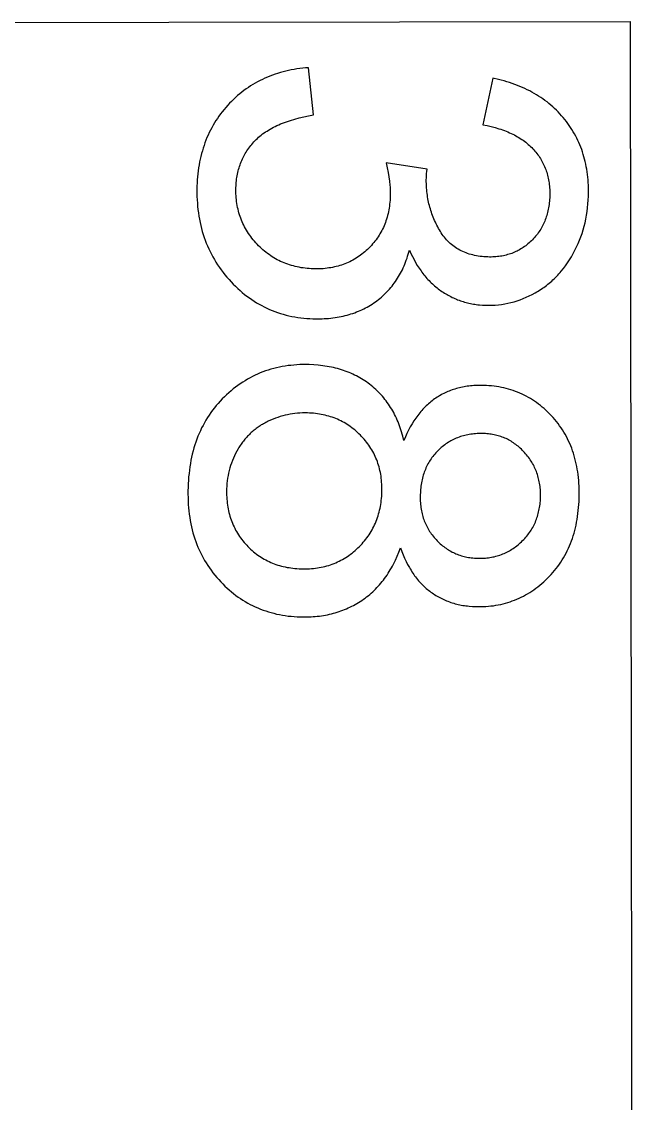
# Model space of a CAD drawing. Extents: x -16189 to 5251, y 3521 to 4024.
# Drawn here: x -6650.8 to -6571.2, y 3719.1 to 3860.2 of the extents above; entities that cross this region are included whole.
import ezdxf

# ---------------------------------------------------------------- set-up
doc = ezdxf.new("R2010")
doc.units = 0
doc.layers.add('LAYER_03', color=7, linetype='CONTINUOUS')

msp = doc.modelspace()

# ---------------------------------------------------------------- linework, layer by layer
at = {"layer": 'LAYER_03'}
for p, q in [((-6617.41, 3808.62), (-6617.72, 3808.5)), ((-6617.09, 3808.72), (-6617.41, 3808.62)), ((-6616.77, 3808.81), (-6617.09, 3808.72)), ((-6616.45, 3808.89), (-6616.77, 3808.81)), ((-6616.14, 3808.97), (-6616.45, 3808.89)), ((-6615.82, 3809.03), (-6616.14, 3808.97)), ((-6615.49, 3809.08), (-6615.82, 3809.03)), ((-6615.17, 3809.13), (-6615.49, 3809.08)), ((-6614.85, 3809.16), (-6615.17, 3809.13)), ((-6614.52, 3809.18), (-6614.85, 3809.16)), ((-6614.2, 3809.2), (-6614.52, 3809.18)), ((-6613.87, 3809.2), (-6614.2, 3809.2)), ((-6613.55, 3809.2), (-6613.87, 3809.2)), ((-6613.28, 3809.19), (-6613.55, 3809.2)), ((-6613.01, 3809.17), (-6613.28, 3809.19)), ((-6612.75, 3809.15), (-6613.01, 3809.17)), ((-6612.5, 3809.12), (-6612.75, 3809.15)), ((-6612.24, 3809.09), (-6612.5, 3809.12)), ((-6611.99, 3809.05), (-6612.24, 3809.09)), ((-6611.74, 3809.01), (-6611.99, 3809.05)), ((-6611.49, 3808.96), (-6611.74, 3809.01)), ((-6611.25, 3808.9), (-6611.49, 3808.96)), ((-6611.01, 3808.84), (-6611.25, 3808.9)), ((-6610.77, 3808.78), (-6611.01, 3808.84)), ((-6610.54, 3808.71), (-6610.77, 3808.78)), ((-6610.31, 3808.63), (-6610.54, 3808.71)), ((-6610.08, 3808.55), (-6610.31, 3808.63)), ((-6620.11, 3807.26), (-6620.25, 3807.16)), ((-6619.98, 3807.35), (-6620.11, 3807.26)), ((-6619.84, 3807.45), (-6619.98, 3807.35)), ((-6619.7, 3807.54), (-6619.84, 3807.45)), ((-6619.56, 3807.63), (-6619.7, 3807.54)), ((-6619.41, 3807.71), (-6619.56, 3807.63)), ((-6619.27, 3807.8), (-6619.41, 3807.71)), ((-6619.12, 3807.88), (-6619.27, 3807.8)), ((-6618.97, 3807.96), (-6619.12, 3807.88)), ((-6618.81, 3808.04), (-6618.97, 3807.96)), ((-6618.66, 3808.11), (-6618.81, 3808.04)), ((-6618.35, 3808.25), (-6618.66, 3808.11)), ((-6618.03, 3808.38), (-6618.35, 3808.25)), ((-6617.72, 3808.5), (-6618.03, 3808.38)), ((-6609.85, 3808.46), (-6610.08, 3808.55)), ((-6609.63, 3808.37), (-6609.85, 3808.46)), ((-6609.41, 3808.27), (-6609.63, 3808.37)), ((-6609.2, 3808.16), (-6609.41, 3808.27)), ((-6608.98, 3808.05), (-6609.2, 3808.16)), ((-6608.77, 3807.94), (-6608.98, 3808.05)), ((-6608.56, 3807.82), (-6608.77, 3807.94)), ((-6608.36, 3807.69), (-6608.56, 3807.82)), ((-6608.16, 3807.56), (-6608.36, 3807.69)), ((-6607.96, 3807.42), (-6608.16, 3807.56)), ((-6607.76, 3807.28), (-6607.96, 3807.42)), ((-6607.57, 3807.13), (-6607.76, 3807.28)), ((-6621.69, 3805.79), (-6621.79, 3805.66)), ((-6621.58, 3805.92), (-6621.69, 3805.79)), ((-6621.47, 3806.04), (-6621.58, 3805.92)), ((-6621.35, 3806.16), (-6621.47, 3806.04)), ((-6621.24, 3806.28), (-6621.35, 3806.16)), ((-6621.12, 3806.4), (-6621.24, 3806.28)), ((-6621, 3806.52), (-6621.12, 3806.4)), ((-6620.88, 3806.63), (-6621, 3806.52)), ((-6620.76, 3806.74), (-6620.88, 3806.63)), ((-6620.63, 3806.85), (-6620.76, 3806.74)), ((-6620.51, 3806.96), (-6620.63, 3806.85)), ((-6620.38, 3807.06), (-6620.51, 3806.96)), ((-6620.25, 3807.16), (-6620.38, 3807.06)), ((-6607.38, 3806.98), (-6607.57, 3807.13)), ((-6607.2, 3806.82), (-6607.38, 3806.98)), ((-6607.01, 3806.66), (-6607.2, 3806.82)), ((-6606.83, 3806.49), (-6607.01, 3806.66)), ((-6606.65, 3806.31), (-6606.83, 3806.49)), ((-6606.48, 3806.13), (-6606.65, 3806.31)), ((-6606.31, 3805.95), (-6606.48, 3806.13)), ((-6606.14, 3805.76), (-6606.31, 3805.95)), ((-6594.32, 3805.82), (-6594.49, 3805.74)), ((-6594.14, 3805.9), (-6594.32, 3805.82)), ((-6593.96, 3805.97), (-6594.14, 3805.9)), ((-6593.78, 3806.04), (-6593.96, 3805.97)), ((-6593.59, 3806.11), (-6593.78, 3806.04)), ((-6593.41, 3806.16), (-6593.59, 3806.11)), ((-6593.22, 3806.22), (-6593.41, 3806.16)), ((-6593.03, 3806.27), (-6593.22, 3806.22)), ((-6592.83, 3806.31), (-6593.03, 3806.27)), ((-6592.64, 3806.36), (-6592.83, 3806.31)), ((-6592.44, 3806.39), (-6592.64, 3806.36)), ((-6592.24, 3806.42), (-6592.44, 3806.39)), ((-6592.03, 3806.45), (-6592.24, 3806.42)), ((-6591.83, 3806.47), (-6592.03, 3806.45)), ((-6591.62, 3806.49), (-6591.83, 3806.47)), ((-6591.41, 3806.5), (-6591.62, 3806.49)), ((-6591.2, 3806.51), (-6591.41, 3806.5)), ((-6590.98, 3806.52), (-6591.2, 3806.51)), ((-6590.76, 3806.52), (-6590.98, 3806.52)), ((-6590.54, 3806.51), (-6590.76, 3806.52)), ((-6590.35, 3806.51), (-6590.54, 3806.51)), ((-6590.15, 3806.49), (-6590.35, 3806.51)), ((-6589.96, 3806.48), (-6590.15, 3806.49)), ((-6589.77, 3806.45), (-6589.96, 3806.48)), ((-6589.59, 3806.43), (-6589.77, 3806.45)), ((-6589.4, 3806.4), (-6589.59, 3806.43)), ((-6589.22, 3806.36), (-6589.4, 3806.4)), ((-6589.03, 3806.32), (-6589.22, 3806.36)), ((-6588.85, 3806.28), (-6589.03, 3806.32)), ((-6588.68, 3806.23), (-6588.85, 3806.28)), ((-6588.5, 3806.18), (-6588.68, 3806.23)), ((-6588.33, 3806.12), (-6588.5, 3806.18)), ((-6588.15, 3806.06), (-6588.33, 3806.12)), ((-6587.98, 3805.99), (-6588.15, 3806.06)), ((-6587.81, 3805.92), (-6587.98, 3805.99)), ((-6587.65, 3805.85), (-6587.81, 3805.92)), ((-6587.48, 3805.77), (-6587.65, 3805.85)), ((-6622.57, 3804.53), (-6622.74, 3804.23)), ((-6622.48, 3804.68), (-6622.57, 3804.53)), ((-6622.39, 3804.83), (-6622.48, 3804.68)), ((-6622.3, 3804.97), (-6622.39, 3804.83)), ((-6622.2, 3805.11), (-6622.3, 3804.97)), ((-6622.1, 3805.25), (-6622.2, 3805.11)), ((-6622, 3805.39), (-6622.1, 3805.25)), ((-6621.9, 3805.53), (-6622, 3805.39)), ((-6621.79, 3805.66), (-6621.9, 3805.53)), ((-6605.98, 3805.57), (-6606.14, 3805.76)), ((-6605.83, 3805.38), (-6605.98, 3805.57)), ((-6605.68, 3805.18), (-6605.83, 3805.38)), ((-6605.54, 3804.99), (-6605.68, 3805.18)), ((-6605.4, 3804.78), (-6605.54, 3804.99)), ((-6605.27, 3804.58), (-6605.4, 3804.78)), ((-6605.15, 3804.37), (-6605.27, 3804.58)), ((-6605.03, 3804.16), (-6605.15, 3804.37)), ((-6596.4, 3804.41), (-6596.55, 3804.27)), ((-6596.26, 3804.55), (-6596.4, 3804.41)), ((-6596.11, 3804.68), (-6596.26, 3804.55)), ((-6595.96, 3804.8), (-6596.11, 3804.68)), ((-6595.8, 3804.93), (-6595.96, 3804.8)), ((-6595.65, 3805.04), (-6595.8, 3804.93)), ((-6595.49, 3805.16), (-6595.65, 3805.04)), ((-6595.33, 3805.27), (-6595.49, 3805.16)), ((-6595.17, 3805.37), (-6595.33, 3805.27)), ((-6595, 3805.47), (-6595.17, 3805.37)), ((-6594.84, 3805.57), (-6595, 3805.47)), ((-6594.67, 3805.66), (-6594.84, 3805.57)), ((-6594.49, 3805.74), (-6594.67, 3805.66)), ((-6587.32, 3805.68), (-6587.48, 3805.77)), ((-6587.16, 3805.59), (-6587.32, 3805.68)), ((-6587, 3805.5), (-6587.16, 3805.59)), ((-6586.84, 3805.4), (-6587, 3805.5)), ((-6586.69, 3805.3), (-6586.84, 3805.4)), ((-6586.53, 3805.19), (-6586.69, 3805.3)), ((-6586.38, 3805.08), (-6586.53, 3805.19)), ((-6586.23, 3804.97), (-6586.38, 3805.08)), ((-6586.08, 3804.85), (-6586.23, 3804.97)), ((-6585.93, 3804.72), (-6586.08, 3804.85)), ((-6585.79, 3804.59), (-6585.93, 3804.72)), ((-6585.65, 3804.46), (-6585.79, 3804.59)), ((-6585.51, 3804.32), (-6585.65, 3804.46)), ((-6623.33, 3802.98), (-6623.45, 3802.66)), ((-6623.2, 3803.3), (-6623.33, 3802.98)), ((-6623.06, 3803.61), (-6623.2, 3803.3)), ((-6622.91, 3803.92), (-6623.06, 3803.61)), ((-6622.74, 3804.23), (-6622.91, 3803.92)), ((-6604.91, 3803.95), (-6605.03, 3804.16)), ((-6604.81, 3803.74), (-6604.91, 3803.95)), ((-6604.7, 3803.52), (-6604.81, 3803.74)), ((-6604.61, 3803.3), (-6604.7, 3803.52)), ((-6604.52, 3803.08), (-6604.61, 3803.3)), ((-6604.43, 3802.85), (-6604.52, 3803.08)), ((-6597.53, 3803.05), (-6597.64, 3802.89)), ((-6597.43, 3803.21), (-6597.53, 3803.05)), ((-6597.31, 3803.37), (-6597.43, 3803.21)), ((-6597.2, 3803.53), (-6597.31, 3803.37)), ((-6597.07, 3803.68), (-6597.2, 3803.53)), ((-6596.95, 3803.83), (-6597.07, 3803.68)), ((-6596.82, 3803.98), (-6596.95, 3803.83)), ((-6596.68, 3804.13), (-6596.82, 3803.98)), ((-6596.55, 3804.27), (-6596.68, 3804.13)), ((-6585.37, 3804.18), (-6585.51, 3804.32)), ((-6585.23, 3804.03), (-6585.37, 3804.18)), ((-6585.1, 3803.88), (-6585.23, 3804.03)), ((-6584.97, 3803.73), (-6585.1, 3803.88)), ((-6584.84, 3803.58), (-6584.97, 3803.73)), ((-6584.72, 3803.42), (-6584.84, 3803.58)), ((-6584.61, 3803.26), (-6584.72, 3803.42)), ((-6584.49, 3803.1), (-6584.61, 3803.26)), ((-6584.39, 3802.93), (-6584.49, 3803.1)), ((-6623.75, 3801.69), (-6623.83, 3801.35)), ((-6623.66, 3802.02), (-6623.75, 3801.69)), ((-6623.56, 3802.34), (-6623.66, 3802.02)), ((-6623.45, 3802.66), (-6623.56, 3802.34)), ((-6604.35, 3802.62), (-6604.43, 3802.85)), ((-6604.28, 3802.39), (-6604.35, 3802.62)), ((-6604.21, 3802.16), (-6604.28, 3802.39)), ((-6604.15, 3801.92), (-6604.21, 3802.16)), ((-6604.09, 3801.68), (-6604.15, 3801.92)), ((-6604.04, 3801.44), (-6604.09, 3801.68)), ((-6598.24, 3801.65), (-6598.31, 3801.47)), ((-6598.17, 3801.84), (-6598.24, 3801.65)), ((-6598.09, 3802.02), (-6598.17, 3801.84)), ((-6598.01, 3802.2), (-6598.09, 3802.02)), ((-6597.92, 3802.37), (-6598.01, 3802.2)), ((-6597.83, 3802.55), (-6597.92, 3802.37)), ((-6597.74, 3802.72), (-6597.83, 3802.55)), ((-6597.64, 3802.89), (-6597.74, 3802.72)), ((-6584.28, 3802.77), (-6584.39, 3802.93)), ((-6584.19, 3802.6), (-6584.28, 3802.77)), ((-6584.09, 3802.43), (-6584.19, 3802.6)), ((-6584, 3802.26), (-6584.09, 3802.43)), ((-6583.92, 3802.09), (-6584, 3802.26)), ((-6583.84, 3801.91), (-6583.92, 3802.09)), ((-6583.76, 3801.73), (-6583.84, 3801.91)), ((-6583.69, 3801.55), (-6583.76, 3801.73)), ((-6583.62, 3801.37), (-6583.69, 3801.55)), ((-6624, 3800.34), (-6624.04, 3799.99)), ((-6623.95, 3800.68), (-6624, 3800.34)), ((-6623.89, 3801.02), (-6623.95, 3800.68)), ((-6623.83, 3801.35), (-6623.89, 3801.02)), ((-6603.99, 3801.2), (-6604.04, 3801.44)), ((-6603.95, 3800.95), (-6603.99, 3801.2)), ((-6603.92, 3800.7), (-6603.95, 3800.95)), ((-6603.89, 3800.45), (-6603.92, 3800.7)), ((-6603.87, 3800.19), (-6603.89, 3800.45)), ((-6603.85, 3799.93), (-6603.87, 3800.19)), ((-6598.64, 3800.28), (-6598.68, 3800.08)), ((-6598.6, 3800.49), (-6598.64, 3800.28)), ((-6598.55, 3800.69), (-6598.6, 3800.49)), ((-6598.5, 3800.89), (-6598.55, 3800.69)), ((-6598.44, 3801.08), (-6598.5, 3800.89)), ((-6598.38, 3801.28), (-6598.44, 3801.08)), ((-6598.31, 3801.47), (-6598.38, 3801.28)), ((-6583.56, 3801.18), (-6583.62, 3801.37)), ((-6583.5, 3800.99), (-6583.56, 3801.18)), ((-6583.45, 3800.8), (-6583.5, 3800.99)), ((-6583.4, 3800.61), (-6583.45, 3800.8)), ((-6583.36, 3800.42), (-6583.4, 3800.61)), ((-6583.32, 3800.22), (-6583.36, 3800.42)), ((-6583.28, 3800.02), (-6583.32, 3800.22)), ((-6624.06, 3799.64), (-6624.08, 3799.29)), ((-6624.08, 3799.29), (-6624.08, 3799.02)), ((-6624.08, 3799.02), (-6624.08, 3798.75)), ((-6624.08, 3798.75), (-6624.08, 3798.48)), ((-6624.04, 3799.99), (-6624.06, 3799.64)), ((-6603.84, 3799.67), (-6603.85, 3799.93)), ((-6603.85, 3798.6), (-6603.84, 3798.87)), ((-6603.83, 3799.41), (-6603.84, 3799.67)), ((-6603.84, 3798.87), (-6603.83, 3799.14)), ((-6603.83, 3799.14), (-6603.83, 3799.41)), ((-6598.82, 3798.78), (-6598.83, 3798.55)), ((-6598.81, 3799), (-6598.82, 3798.78)), ((-6598.79, 3799.22), (-6598.81, 3799)), ((-6598.77, 3799.44), (-6598.79, 3799.22)), ((-6598.75, 3799.65), (-6598.77, 3799.44)), ((-6598.71, 3799.87), (-6598.75, 3799.65)), ((-6598.68, 3800.08), (-6598.71, 3799.87)), ((-6583.25, 3799.82), (-6583.28, 3800.02)), ((-6583.22, 3799.62), (-6583.25, 3799.82)), ((-6583.2, 3799.41), (-6583.22, 3799.62)), ((-6583.18, 3799.21), (-6583.2, 3799.41)), ((-6583.17, 3799), (-6583.18, 3799.21)), ((-6583.16, 3798.79), (-6583.17, 3799)), ((-6583.16, 3798.57), (-6583.16, 3798.79)), ((-6624.08, 3798.48), (-6624.07, 3798.22)), ((-6624.07, 3798.22), (-6624.05, 3797.95)), ((-6624.05, 3797.95), (-6624.03, 3797.69)), ((-6624.03, 3797.69), (-6624, 3797.44)), ((-6624, 3797.44), (-6623.97, 3797.18)), ((-6603.99, 3797.27), (-6603.95, 3797.53)), ((-6603.95, 3797.53), (-6603.92, 3797.79)), ((-6603.92, 3797.79), (-6603.89, 3798.06)), ((-6603.89, 3798.06), (-6603.86, 3798.33)), ((-6603.86, 3798.33), (-6603.85, 3798.6)), ((-6598.83, 3798.55), (-6598.84, 3798.33)), ((-6598.84, 3798.33), (-6598.84, 3798.11)), ((-6598.84, 3798.11), (-6598.83, 3797.9)), ((-6598.83, 3797.9), (-6598.83, 3797.68)), ((-6598.83, 3797.68), (-6598.81, 3797.47)), ((-6598.81, 3797.47), (-6598.8, 3797.26)), ((-6583.22, 3797.29), (-6583.2, 3797.5)), ((-6583.2, 3797.5), (-6583.18, 3797.71)), ((-6583.18, 3797.71), (-6583.17, 3797.92)), ((-6583.17, 3797.92), (-6583.16, 3798.14)), ((-6583.16, 3798.36), (-6583.16, 3798.57)), ((-6583.16, 3798.14), (-6583.16, 3798.36)), ((-6623.97, 3797.18), (-6623.93, 3796.93)), ((-6623.93, 3796.93), (-6623.88, 3796.69)), ((-6623.88, 3796.69), (-6623.83, 3796.44)), ((-6623.83, 3796.44), (-6623.78, 3796.2)), ((-6623.78, 3796.2), (-6623.71, 3795.96)), ((-6623.71, 3795.96), (-6623.65, 3795.72)), ((-6604.34, 3795.77), (-6604.27, 3796.02)), ((-6604.27, 3796.02), (-6604.2, 3796.26)), ((-6604.2, 3796.26), (-6604.14, 3796.51)), ((-6604.14, 3796.51), (-6604.08, 3796.76)), ((-6604.08, 3796.76), (-6604.03, 3797.01)), ((-6604.03, 3797.01), (-6603.99, 3797.27)), ((-6598.8, 3797.26), (-6598.77, 3797.06)), ((-6598.77, 3797.06), (-6598.75, 3796.85)), ((-6598.75, 3796.85), (-6598.72, 3796.65)), ((-6598.72, 3796.65), (-6598.68, 3796.45)), ((-6598.68, 3796.45), (-6598.64, 3796.26)), ((-6598.64, 3796.26), (-6598.6, 3796.06)), ((-6598.6, 3796.06), (-6598.55, 3795.87)), ((-6583.5, 3795.89), (-6583.45, 3796.08)), ((-6583.45, 3796.08), (-6583.4, 3796.28)), ((-6583.4, 3796.28), (-6583.36, 3796.48)), ((-6583.36, 3796.48), (-6583.32, 3796.68)), ((-6583.32, 3796.68), (-6583.28, 3796.88)), ((-6583.28, 3796.88), (-6583.25, 3797.08)), ((-6583.25, 3797.08), (-6583.22, 3797.29)), ((-6623.65, 3795.72), (-6623.57, 3795.49)), ((-6623.57, 3795.49), (-6623.5, 3795.26)), ((-6623.5, 3795.26), (-6623.41, 3795.03)), ((-6623.41, 3795.03), (-6623.32, 3794.81)), ((-6623.32, 3794.81), (-6623.23, 3794.58)), ((-6623.23, 3794.58), (-6623.12, 3794.36)), ((-6604.89, 3794.39), (-6604.79, 3794.61)), ((-6604.79, 3794.61), (-6604.69, 3794.84)), ((-6604.69, 3794.84), (-6604.59, 3795.07)), ((-6604.59, 3795.07), (-6604.5, 3795.3)), ((-6604.5, 3795.3), (-6604.42, 3795.54)), ((-6604.42, 3795.54), (-6604.34, 3795.77)), ((-6598.55, 3795.87), (-6598.49, 3795.68)), ((-6598.49, 3795.68), (-6598.44, 3795.49)), ((-6598.44, 3795.49), (-6598.38, 3795.31)), ((-6598.38, 3795.31), (-6598.31, 3795.13)), ((-6598.31, 3795.13), (-6598.24, 3794.95)), ((-6598.24, 3794.95), (-6598.16, 3794.77)), ((-6598.16, 3794.77), (-6598.08, 3794.59)), ((-6598.08, 3794.59), (-6598, 3794.42)), ((-6584.09, 3794.44), (-6584, 3794.61)), ((-6584, 3794.61), (-6583.91, 3794.79)), ((-6583.91, 3794.79), (-6583.83, 3794.97)), ((-6583.83, 3794.97), (-6583.76, 3795.15)), ((-6583.76, 3795.15), (-6583.69, 3795.33)), ((-6583.69, 3795.33), (-6583.62, 3795.51)), ((-6583.62, 3795.51), (-6583.56, 3795.7)), ((-6583.56, 3795.7), (-6583.5, 3795.89)), ((-6623.12, 3794.36), (-6623.02, 3794.15)), ((-6623.02, 3794.15), (-6622.91, 3793.93)), ((-6622.91, 3793.93), (-6622.79, 3793.72)), ((-6622.79, 3793.72), (-6622.66, 3793.51)), ((-6622.66, 3793.51), (-6622.54, 3793.31)), ((-6622.54, 3793.31), (-6622.4, 3793.1)), ((-6622.4, 3793.1), (-6622.26, 3792.91)), ((-6605.79, 3792.91), (-6605.64, 3793.12)), ((-6605.64, 3793.12), (-6605.5, 3793.32)), ((-6605.5, 3793.32), (-6605.37, 3793.53)), ((-6605.37, 3793.53), (-6605.24, 3793.74)), ((-6605.24, 3793.74), (-6605.12, 3793.95)), ((-6605.12, 3793.95), (-6605, 3794.17)), ((-6605, 3794.17), (-6604.89, 3794.39)), ((-6598, 3794.42), (-6597.91, 3794.25)), ((-6597.91, 3794.25), (-6597.82, 3794.08)), ((-6597.82, 3794.08), (-6597.72, 3793.92)), ((-6597.72, 3793.92), (-6597.62, 3793.75)), ((-6597.62, 3793.75), (-6597.51, 3793.59)), ((-6597.51, 3793.59), (-6597.4, 3793.43)), ((-6597.4, 3793.43), (-6597.29, 3793.28)), ((-6597.29, 3793.28), (-6597.17, 3793.12)), ((-6597.17, 3793.12), (-6597.04, 3792.97)), ((-6585.08, 3792.98), (-6584.95, 3793.14)), ((-6584.95, 3793.14), (-6584.83, 3793.29)), ((-6584.83, 3793.29), (-6584.71, 3793.45)), ((-6584.71, 3793.45), (-6584.59, 3793.61)), ((-6584.59, 3793.61), (-6584.48, 3793.77)), ((-6584.48, 3793.77), (-6584.38, 3793.93)), ((-6584.38, 3793.93), (-6584.28, 3794.1)), ((-6584.28, 3794.1), (-6584.18, 3794.27)), ((-6584.18, 3794.27), (-6584.09, 3794.44)), ((-6622.26, 3792.91), (-6622.11, 3792.71)), ((-6622.11, 3792.71), (-6621.96, 3792.51)), ((-6621.96, 3792.51), (-6621.81, 3792.32)), ((-6621.81, 3792.32), (-6621.64, 3792.13)), ((-6621.64, 3792.13), (-6621.47, 3791.95)), ((-6621.47, 3791.95), (-6621.3, 3791.77)), ((-6621.3, 3791.77), (-6621.13, 3791.59)), ((-6606.96, 3791.59), (-6606.78, 3791.77)), ((-6606.78, 3791.77), (-6606.6, 3791.95)), ((-6606.6, 3791.95), (-6606.42, 3792.14)), ((-6606.42, 3792.14), (-6606.26, 3792.33)), ((-6606.26, 3792.33), (-6606.1, 3792.52)), ((-6606.1, 3792.52), (-6605.94, 3792.72)), ((-6605.94, 3792.72), (-6605.79, 3792.91)), ((-6597.04, 3792.97), (-6596.91, 3792.82)), ((-6596.91, 3792.82), (-6596.78, 3792.67)), ((-6596.78, 3792.67), (-6596.64, 3792.53)), ((-6596.64, 3792.53), (-6596.51, 3792.39)), ((-6596.51, 3792.39), (-6596.37, 3792.26)), ((-6596.37, 3792.26), (-6596.22, 3792.13)), ((-6596.22, 3792.13), (-6596.08, 3792)), ((-6596.08, 3792), (-6595.93, 3791.88)), ((-6595.93, 3791.88), (-6595.78, 3791.76)), ((-6595.78, 3791.76), (-6595.63, 3791.65)), ((-6586.56, 3791.63), (-6586.4, 3791.75)), ((-6586.4, 3791.75), (-6586.25, 3791.87)), ((-6586.25, 3791.87), (-6586.09, 3792)), ((-6586.09, 3792), (-6585.94, 3792.13)), ((-6585.94, 3792.13), (-6585.79, 3792.26)), ((-6585.79, 3792.26), (-6585.64, 3792.4)), ((-6585.64, 3792.4), (-6585.49, 3792.54)), ((-6585.49, 3792.54), (-6585.35, 3792.69)), ((-6585.35, 3792.69), (-6585.21, 3792.83)), ((-6585.21, 3792.83), (-6585.08, 3792.98)), ((-6621.13, 3791.59), (-6620.95, 3791.42)), ((-6620.95, 3791.42), (-6620.76, 3791.26)), ((-6620.76, 3791.26), (-6620.58, 3791.1)), ((-6620.58, 3791.1), (-6620.39, 3790.94)), ((-6620.39, 3790.94), (-6620.2, 3790.79)), ((-6620.2, 3790.79), (-6620, 3790.65)), ((-6620, 3790.65), (-6619.8, 3790.51)), ((-6619.8, 3790.51), (-6619.6, 3790.38)), ((-6619.6, 3790.38), (-6619.4, 3790.25)), ((-6608.75, 3790.22), (-6608.54, 3790.35)), ((-6608.54, 3790.35), (-6608.33, 3790.48)), ((-6608.33, 3790.48), (-6608.13, 3790.62)), ((-6608.13, 3790.62), (-6607.93, 3790.77)), ((-6607.93, 3790.77), (-6607.73, 3790.92)), ((-6607.73, 3790.92), (-6607.53, 3791.08)), ((-6607.53, 3791.08), (-6607.34, 3791.24)), ((-6607.34, 3791.24), (-6607.15, 3791.41)), ((-6607.15, 3791.41), (-6606.96, 3791.59)), ((-6595.63, 3791.65), (-6595.48, 3791.54)), ((-6595.48, 3791.54), (-6595.32, 3791.43)), ((-6595.32, 3791.43), (-6595.17, 3791.33)), ((-6595.17, 3791.33), (-6595.01, 3791.24)), ((-6595.01, 3791.24), (-6594.85, 3791.15)), ((-6594.85, 3791.15), (-6594.68, 3791.06)), ((-6594.68, 3791.06), (-6594.52, 3790.98)), ((-6594.52, 3790.98), (-6594.35, 3790.9)), ((-6594.35, 3790.9), (-6594.18, 3790.82)), ((-6594.18, 3790.82), (-6594.01, 3790.76)), ((-6594.01, 3790.76), (-6593.84, 3790.69)), ((-6593.84, 3790.69), (-6593.66, 3790.63)), ((-6593.66, 3790.63), (-6593.48, 3790.57)), ((-6593.48, 3790.57), (-6593.3, 3790.52)), ((-6593.3, 3790.52), (-6593.12, 3790.47)), ((-6593.12, 3790.47), (-6592.93, 3790.43)), ((-6592.93, 3790.43), (-6592.75, 3790.39)), ((-6592.75, 3790.39), (-6592.56, 3790.36)), ((-6592.56, 3790.36), (-6592.37, 3790.33)), ((-6592.37, 3790.33), (-6592.18, 3790.3)), ((-6592.18, 3790.3), (-6591.98, 3790.28)), ((-6591.98, 3790.28), (-6591.78, 3790.26)), ((-6591.78, 3790.26), (-6591.58, 3790.25)), ((-6590.56, 3790.25), (-6590.35, 3790.27)), ((-6590.35, 3790.27), (-6590.15, 3790.28)), ((-6590.15, 3790.28), (-6589.96, 3790.31)), ((-6589.96, 3790.31), (-6589.76, 3790.34)), ((-6589.76, 3790.34), (-6589.56, 3790.37)), ((-6589.56, 3790.37), (-6589.37, 3790.41)), ((-6589.37, 3790.41), (-6589.18, 3790.45)), ((-6589.18, 3790.45), (-6588.99, 3790.5)), ((-6588.99, 3790.5), (-6588.81, 3790.55)), ((-6588.81, 3790.55), (-6588.62, 3790.6)), ((-6588.62, 3790.6), (-6588.44, 3790.66)), ((-6588.44, 3790.66), (-6588.26, 3790.73)), ((-6588.26, 3790.73), (-6588.08, 3790.8)), ((-6588.08, 3790.8), (-6587.91, 3790.87)), ((-6587.91, 3790.87), (-6587.73, 3790.95)), ((-6587.73, 3790.95), (-6587.56, 3791.04)), ((-6587.56, 3791.04), (-6587.39, 3791.12)), ((-6587.39, 3791.12), (-6587.22, 3791.22)), ((-6587.22, 3791.22), (-6587.05, 3791.31)), ((-6587.05, 3791.31), (-6586.89, 3791.42)), ((-6586.89, 3791.42), (-6586.72, 3791.52)), ((-6586.72, 3791.52), (-6586.56, 3791.63)), ((-6619.4, 3790.25), (-6619.19, 3790.13)), ((-6619.19, 3790.13), (-6618.98, 3790.02)), ((-6618.98, 3790.02), (-6618.77, 3789.91)), ((-6618.77, 3789.91), (-6618.55, 3789.8)), ((-6618.55, 3789.8), (-6618.33, 3789.7)), ((-6618.33, 3789.7), (-6618.11, 3789.61)), ((-6618.11, 3789.61), (-6617.88, 3789.52)), ((-6617.88, 3789.52), (-6617.65, 3789.44)), ((-6617.65, 3789.44), (-6617.42, 3789.36)), ((-6617.42, 3789.36), (-6617.18, 3789.29)), ((-6617.18, 3789.29), (-6616.94, 3789.22)), ((-6616.94, 3789.22), (-6616.7, 3789.16)), ((-6616.7, 3789.16), (-6616.45, 3789.11)), ((-6616.45, 3789.11), (-6616.2, 3789.06)), ((-6616.2, 3789.06), (-6615.95, 3789.02)), ((-6615.95, 3789.02), (-6615.7, 3788.98)), ((-6615.7, 3788.98), (-6615.44, 3788.94)), ((-6615.44, 3788.94), (-6615.18, 3788.92)), ((-6615.18, 3788.92), (-6614.91, 3788.89)), ((-6614.91, 3788.89), (-6614.64, 3788.88)), ((-6614.64, 3788.88), (-6614.37, 3788.87)), ((-6614.37, 3788.87), (-6614.1, 3788.86)), ((-6614.1, 3788.86), (-6613.83, 3788.86)), ((-6613.83, 3788.86), (-6613.56, 3788.87)), ((-6613.56, 3788.87), (-6613.29, 3788.88)), ((-6613.29, 3788.88), (-6613.03, 3788.9)), ((-6613.03, 3788.9), (-6612.76, 3788.92)), ((-6612.76, 3788.92), (-6612.51, 3788.95)), ((-6612.51, 3788.95), (-6612.25, 3788.99)), ((-6612.25, 3788.99), (-6612, 3789.03)), ((-6612, 3789.03), (-6611.75, 3789.07)), ((-6611.75, 3789.07), (-6611.5, 3789.13)), ((-6611.5, 3789.13), (-6611.26, 3789.19)), ((-6611.26, 3789.19), (-6611.01, 3789.25)), ((-6611.01, 3789.25), (-6610.77, 3789.32)), ((-6610.77, 3789.32), (-6610.54, 3789.4)), ((-6610.54, 3789.4), (-6610.31, 3789.48)), ((-6610.31, 3789.48), (-6610.08, 3789.57)), ((-6610.08, 3789.57), (-6609.85, 3789.66)), ((-6609.85, 3789.66), (-6609.62, 3789.76)), ((-6609.62, 3789.76), (-6609.4, 3789.87)), ((-6609.4, 3789.87), (-6609.18, 3789.98)), ((-6609.18, 3789.98), (-6608.97, 3790.09)), ((-6608.97, 3790.09), (-6608.75, 3790.22)), ((-6591.58, 3790.25), (-6591.38, 3790.24)), ((-6591.38, 3790.24), (-6591.17, 3790.24)), ((-6591.17, 3790.24), (-6590.97, 3790.24)), ((-6590.97, 3790.24), (-6590.76, 3790.24)), ((-6590.76, 3790.24), (-6590.56, 3790.25))]:
    msp.add_line(p, q, dxfattribs=at)
msp.add_lwpolyline([(-6721.89, 3860.06), (-6571.46, 3860.25), (-6571.18, 3628.25, -0.414214)], format="xyb", dxfattribs=at)
for points in [[(-6613.39, 3854.24), (-6613.78, 3854.21), (-6614.16, 3854.17), (-6614.54, 3854.13), (-6614.92, 3854.07), (-6615.29, 3854.01), (-6615.66, 3853.95), (-6616.02, 3853.87), (-6616.38, 3853.79), (-6616.73, 3853.7), (-6617.08, 3853.6), (-6617.43, 3853.5), (-6617.77, 3853.39), (-6618.11, 3853.27), (-6618.44, 3853.14), (-6618.77, 3853.01), (-6619.09, 3852.87), (-6619.41, 3852.72), (-6619.73, 3852.56), (-6620.04, 3852.4), (-6620.35, 3852.23), (-6620.65, 3852.05), (-6620.95, 3851.86), (-6621.24, 3851.67), (-6621.53, 3851.47), (-6621.82, 3851.26), (-6622.1, 3851.04), (-6622.37, 3850.82), (-6622.65, 3850.59), (-6622.92, 3850.35), (-6623.18, 3850.11), (-6623.44, 3849.85), (-6623.69, 3849.59), (-6623.94, 3849.33), (-6624.19, 3849.06), (-6624.42, 3848.78), (-6624.65, 3848.5), (-6624.87, 3848.22), (-6625.08, 3847.93), (-6625.28, 3847.63), (-6625.48, 3847.33), (-6625.67, 3847.03), (-6625.85, 3846.72), (-6626.02, 3846.41), (-6626.19, 3846.1), (-6626.35, 3845.77), (-6626.5, 3845.45), (-6626.65, 3845.12), (-6626.78, 3844.78), (-6626.91, 3844.44), (-6627.03, 3844.1), (-6627.15, 3843.75), (-6627.25, 3843.4), (-6627.35, 3843.04), (-6627.44, 3842.67), (-6627.53, 3842.31), (-6627.61, 3841.94), (-6627.67, 3841.56), (-6627.74, 3841.18), (-6627.79, 3840.79), (-6627.84, 3840.4), (-6627.88, 3840.01), (-6627.91, 3839.61), (-6627.93, 3839.2), (-6627.95, 3838.79), (-6627.96, 3838.34), (-6627.96, 3837.89), (-6627.95, 3837.45), (-6627.93, 3837.01), (-6627.9, 3836.57), (-6627.87, 3836.14), (-6627.82, 3835.72), (-6627.77, 3835.3), (-6627.71, 3834.88), (-6627.64, 3834.47), (-6627.55, 3834.06), (-6627.46, 3833.66), (-6627.37, 3833.26), (-6627.26, 3832.87), (-6627.14, 3832.48), (-6627.01, 3832.1), (-6626.88, 3831.72), (-6626.74, 3831.35), (-6626.58, 3830.98), (-6626.42, 3830.61), (-6626.25, 3830.25), (-6626.07, 3829.9), (-6625.88, 3829.55), (-6625.68, 3829.2), (-6625.47, 3828.86), (-6625.26, 3828.52), (-6625.03, 3828.19), (-6624.8, 3827.86), (-6624.55, 3827.54), (-6624.3, 3827.22), (-6624.04, 3826.9), (-6623.77, 3826.6), (-6623.49, 3826.29), (-6623.21, 3826), (-6622.93, 3825.72), (-6622.64, 3825.44), (-6622.34, 3825.18), (-6622.04, 3824.92), (-6621.74, 3824.67), (-6621.43, 3824.44), (-6621.12, 3824.21), (-6620.81, 3823.99), (-6620.49, 3823.78), (-6620.17, 3823.58), (-6619.84, 3823.38), (-6619.51, 3823.2), (-6619.17, 3823.03), (-6618.83, 3822.86), (-6618.49, 3822.71), (-6618.14, 3822.56), (-6617.79, 3822.43), (-6617.43, 3822.3), (-6617.07, 3822.18), (-6616.71, 3822.07), (-6616.34, 3821.97), (-6615.96, 3821.88), (-6615.59, 3821.8), (-6615.2, 3821.73), (-6614.82, 3821.66), (-6614.43, 3821.61), (-6614.03, 3821.56), (-6613.64, 3821.53), (-6613.23, 3821.5), (-6612.83, 3821.49), (-6612.23, 3821.48), (-6611.64, 3821.49), (-6611.35, 3821.5), (-6611.07, 3821.52), (-6610.78, 3821.54), (-6610.5, 3821.57), (-6610.23, 3821.6), (-6609.95, 3821.64), (-6609.68, 3821.68), (-6609.42, 3821.73), (-6609.15, 3821.78), (-6608.89, 3821.83), (-6608.63, 3821.9), (-6608.37, 3821.96), (-6608.12, 3822.03), (-6607.87, 3822.11), (-6607.63, 3822.19), (-6607.38, 3822.28), (-6607.14, 3822.37), (-6606.9, 3822.46), (-6606.67, 3822.57), (-6606.44, 3822.67), (-6606.21, 3822.78), (-6605.98, 3822.9), (-6605.76, 3823.02), (-6605.54, 3823.14), (-6605.33, 3823.27), (-6605.11, 3823.41), (-6604.9, 3823.55), (-6604.69, 3823.69), (-6604.49, 3823.84), (-6604.29, 3823.99), (-6604.1, 3824.15), (-6603.9, 3824.31), (-6603.72, 3824.48), (-6603.53, 3824.65), (-6603.36, 3824.82), (-6603.18, 3825), (-6603.01, 3825.18), (-6602.84, 3825.36), (-6602.68, 3825.55), (-6602.52, 3825.74), (-6602.37, 3825.94), (-6602.22, 3826.14), (-6602.08, 3826.35), (-6601.93, 3826.56), (-6601.8, 3826.77), (-6601.66, 3826.99), (-6601.54, 3827.21), (-6601.41, 3827.43), (-6601.29, 3827.66), (-6601.17, 3827.89), (-6601.06, 3828.13), (-6600.95, 3828.37), (-6600.85, 3828.62), (-6600.75, 3828.87), (-6600.66, 3829.12), (-6600.56, 3829.38), (-6600.48, 3829.64), (-6600.4, 3829.9), (-6600.32, 3830.17), (-6600.24, 3830.44), (-6600.05, 3830.02), (-6599.86, 3829.6), (-6599.65, 3829.2), (-6599.44, 3828.82), (-6599.22, 3828.44), (-6598.98, 3828.08), (-6598.74, 3827.73), (-6598.62, 3827.56), (-6598.49, 3827.4), (-6598.37, 3827.23), (-6598.24, 3827.07), (-6598.1, 3826.92), (-6597.97, 3826.76), (-6597.83, 3826.61), (-6597.69, 3826.47), (-6597.55, 3826.32), (-6597.41, 3826.18), (-6597.26, 3826.04), (-6597.11, 3825.91), (-6596.96, 3825.78), (-6596.81, 3825.65), (-6596.65, 3825.52), (-6596.5, 3825.4), (-6596.34, 3825.28), (-6596.18, 3825.17), (-6596.01, 3825.06), (-6595.85, 3824.95), (-6595.68, 3824.84), (-6595.51, 3824.74), (-6595.35, 3824.64), (-6595.18, 3824.55), (-6595.01, 3824.46), (-6594.83, 3824.37), (-6594.66, 3824.28), (-6594.49, 3824.2), (-6594.31, 3824.12), (-6594.13, 3824.05), (-6593.96, 3823.97), (-6593.78, 3823.91), (-6593.6, 3823.84), (-6593.41, 3823.78), (-6593.23, 3823.72), (-6593.05, 3823.67), (-6592.86, 3823.61), (-6592.67, 3823.57), (-6592.49, 3823.52), (-6592.3, 3823.48), (-6592.11, 3823.44), (-6591.91, 3823.41), (-6591.72, 3823.38), (-6591.53, 3823.35), (-6591.33, 3823.32), (-6591.13, 3823.3), (-6590.74, 3823.27), (-6590.34, 3823.25), (-6589.91, 3823.24), (-6589.49, 3823.25), (-6589.07, 3823.28), (-6588.65, 3823.31), (-6588.24, 3823.36), (-6587.83, 3823.43), (-6587.42, 3823.51), (-6587.01, 3823.6), (-6586.6, 3823.71), (-6586.2, 3823.84), (-6585.8, 3823.97), (-6585.4, 3824.13), (-6585.01, 3824.29), (-6584.62, 3824.47), (-6584.23, 3824.67), (-6583.84, 3824.88), (-6583.65, 3824.98), (-6583.46, 3825.1), (-6583.27, 3825.21), (-6583.09, 3825.33), (-6582.91, 3825.46), (-6582.73, 3825.58), (-6582.55, 3825.71), (-6582.37, 3825.84), (-6582.2, 3825.98), (-6582.03, 3826.12), (-6581.86, 3826.26), (-6581.7, 3826.41), (-6581.53, 3826.55), (-6581.37, 3826.71), (-6581.22, 3826.86), (-6581.06, 3827.02), (-6580.91, 3827.18), (-6580.76, 3827.35), (-6580.61, 3827.51), (-6580.46, 3827.68), (-6580.18, 3828.04), (-6579.9, 3828.4), (-6579.63, 3828.78), (-6579.38, 3829.17), (-6579.13, 3829.57), (-6578.89, 3829.99), (-6578.67, 3830.42), (-6578.45, 3830.85), (-6578.26, 3831.29), (-6578.07, 3831.73), (-6577.9, 3832.18), (-6577.74, 3832.63), (-6577.6, 3833.09), (-6577.47, 3833.55), (-6577.35, 3834.02), (-6577.25, 3834.5), (-6577.15, 3834.98), (-6577.08, 3835.47), (-6577.02, 3835.96), (-6576.97, 3836.46), (-6576.93, 3836.96), (-6576.91, 3837.47), (-6576.9, 3837.84), (-6576.9, 3838.2), (-6576.9, 3838.56), (-6576.92, 3838.92), (-6576.93, 3839.27), (-6576.96, 3839.62), (-6576.99, 3839.97), (-6577.03, 3840.32), (-6577.08, 3840.66), (-6577.13, 3840.99), (-6577.19, 3841.32), (-6577.26, 3841.65), (-6577.33, 3841.98), (-6577.41, 3842.3), (-6577.49, 3842.62), (-6577.59, 3842.93), (-6577.69, 3843.25), (-6577.79, 3843.55), (-6577.91, 3843.86), (-6578.03, 3844.16), (-6578.15, 3844.46), (-6578.29, 3844.75), (-6578.43, 3845.04), (-6578.57, 3845.32), (-6578.73, 3845.61), (-6578.89, 3845.89), (-6579.06, 3846.16), (-6579.23, 3846.43), (-6579.41, 3846.7), (-6579.6, 3846.97), (-6579.79, 3847.23), (-6579.99, 3847.48), (-6580.2, 3847.74), (-6580.41, 3847.98), (-6580.63, 3848.23), (-6580.85, 3848.46), (-6581.08, 3848.69), (-6581.32, 3848.92), (-6581.56, 3849.14), (-6581.81, 3849.36), (-6582.06, 3849.57), (-6582.31, 3849.77), (-6582.58, 3849.97), (-6582.85, 3850.16), (-6583.12, 3850.35), (-6583.4, 3850.53), (-6583.68, 3850.71), (-6583.98, 3850.88), (-6584.27, 3851.05), (-6584.57, 3851.21), (-6584.88, 3851.36), (-6585.2, 3851.51), (-6585.51, 3851.66), (-6585.84, 3851.8), (-6586.17, 3851.93), (-6586.5, 3852.06), (-6586.85, 3852.18), (-6587.19, 3852.3), (-6587.55, 3852.41), (-6587.9, 3852.52), (-6588.27, 3852.62), (-6588.64, 3852.71), (-6589.39, 3852.89), (-6590.67, 3846.79), (-6590.12, 3846.68), (-6589.59, 3846.56), (-6589.07, 3846.42), (-6588.58, 3846.28), (-6588.33, 3846.2), (-6588.1, 3846.12), (-6587.86, 3846.03), (-6587.64, 3845.94), (-6587.41, 3845.85), (-6587.19, 3845.76), (-6586.98, 3845.66), (-6586.77, 3845.56), (-6586.56, 3845.46), (-6586.36, 3845.35), (-6586.17, 3845.24), (-6585.97, 3845.13), (-6585.79, 3845.01), (-6585.6, 3844.89), (-6585.42, 3844.77), (-6585.25, 3844.64), (-6585.08, 3844.51), (-6584.92, 3844.38), (-6584.75, 3844.24), (-6584.6, 3844.1), (-6584.45, 3843.96), (-6584.3, 3843.82), (-6584.16, 3843.67), (-6584.02, 3843.52), (-6583.88, 3843.36), (-6583.76, 3843.2), (-6583.63, 3843.05), (-6583.51, 3842.88), (-6583.39, 3842.72), (-6583.28, 3842.56), (-6583.18, 3842.39), (-6583.07, 3842.22), (-6582.98, 3842.05), (-6582.88, 3841.87), (-6582.79, 3841.7), (-6582.71, 3841.52), (-6582.63, 3841.34), (-6582.55, 3841.15), (-6582.48, 3840.97), (-6582.41, 3840.78), (-6582.35, 3840.59), (-6582.29, 3840.4), (-6582.24, 3840.21), (-6582.19, 3840.01), (-6582.15, 3839.81), (-6582.11, 3839.61), (-6582.07, 3839.41), (-6582.04, 3839.2), (-6582.01, 3839), (-6581.99, 3838.79), (-6581.97, 3838.58), (-6581.96, 3838.36), (-6581.95, 3838.15), (-6581.95, 3837.93), (-6581.95, 3837.71), (-6581.95, 3837.49), (-6581.96, 3837.26), (-6581.98, 3837.04), (-6581.99, 3836.82), (-6582.01, 3836.6), (-6582.04, 3836.39), (-6582.07, 3836.18), (-6582.11, 3835.97), (-6582.14, 3835.77), (-6582.19, 3835.56), (-6582.23, 3835.36), (-6582.29, 3835.17), (-6582.34, 3834.97), (-6582.4, 3834.78), (-6582.47, 3834.59), (-6582.53, 3834.41), (-6582.61, 3834.22), (-6582.68, 3834.04), (-6582.77, 3833.86), (-6582.85, 3833.69), (-6582.94, 3833.52), (-6583.03, 3833.35), (-6583.13, 3833.18), (-6583.24, 3833.02), (-6583.34, 3832.85), (-6583.45, 3832.7), (-6583.57, 3832.54), (-6583.69, 3832.39), (-6583.81, 3832.24), (-6583.94, 3832.09), (-6584.07, 3831.94), (-6584.21, 3831.8), (-6584.35, 3831.66), (-6584.49, 3831.52), (-6584.64, 3831.39), (-6584.79, 3831.26), (-6584.94, 3831.14), (-6585.09, 3831.02), (-6585.24, 3830.91), (-6585.4, 3830.8), (-6585.56, 3830.7), (-6585.72, 3830.6), (-6585.88, 3830.5), (-6586.05, 3830.41), (-6586.21, 3830.32), (-6586.38, 3830.24), (-6586.56, 3830.17), (-6586.73, 3830.09), (-6586.9, 3830.02), (-6587.08, 3829.96), (-6587.26, 3829.9), (-6587.44, 3829.85), (-6587.63, 3829.8), (-6587.82, 3829.75), (-6588, 3829.71), (-6588.19, 3829.67), (-6588.39, 3829.64), (-6588.58, 3829.61), (-6588.78, 3829.59), (-6588.98, 3829.57), (-6589.18, 3829.56), (-6589.38, 3829.55), (-6589.59, 3829.54), (-6589.8, 3829.54), (-6590.01, 3829.55), (-6590.27, 3829.56), (-6590.53, 3829.58), (-6590.78, 3829.6), (-6591.03, 3829.63), (-6591.28, 3829.66), (-6591.52, 3829.71), (-6591.76, 3829.75), (-6591.99, 3829.81), (-6592.22, 3829.86), (-6592.44, 3829.93), (-6592.66, 3830), (-6592.87, 3830.08), (-6593.08, 3830.16), (-6593.29, 3830.25), (-6593.49, 3830.34), (-6593.69, 3830.45), (-6593.88, 3830.55), (-6594.07, 3830.67), (-6594.25, 3830.78), (-6594.43, 3830.91), (-6594.6, 3831.04), (-6594.77, 3831.18), (-6594.93, 3831.32), (-6595.09, 3831.47), (-6595.25, 3831.62), (-6595.4, 3831.79), (-6595.55, 3831.95), (-6595.69, 3832.12), (-6595.83, 3832.3), (-6595.96, 3832.49), (-6596.09, 3832.68), (-6596.21, 3832.88), (-6596.33, 3833.08), (-6596.45, 3833.28), (-6596.56, 3833.48), (-6596.67, 3833.69), (-6596.77, 3833.89), (-6596.87, 3834.1), (-6596.96, 3834.31), (-6597.06, 3834.52), (-6597.14, 3834.73), (-6597.23, 3834.94), (-6597.31, 3835.16), (-6597.38, 3835.38), (-6597.45, 3835.59), (-6597.52, 3835.81), (-6597.58, 3836.03), (-6597.64, 3836.25), (-6597.7, 3836.48), (-6597.75, 3836.7), (-6597.8, 3836.93), (-6597.84, 3837.15), (-6597.88, 3837.38), (-6597.91, 3837.61), (-6597.94, 3837.84), (-6597.97, 3838.08), (-6597.99, 3838.31), (-6598.01, 3838.55), (-6598.04, 3839.02), (-6598.05, 3839.5), (-6598.04, 3839.99), (-6598.04, 3840.09), (-6598.03, 3840.19), (-6598.01, 3840.42), (-6597.98, 3840.69), (-6597.94, 3840.98), (-6603.3, 3841.82), (-6603.16, 3841.18), (-6603.04, 3840.57), (-6602.94, 3839.99), (-6602.86, 3839.43), (-6602.81, 3838.9), (-6602.78, 3838.65), (-6602.77, 3838.4), (-6602.76, 3838.16), (-6602.75, 3837.92), (-6602.75, 3837.7), (-6602.75, 3837.48), (-6602.76, 3837.21), (-6602.78, 3836.95), (-6602.8, 3836.69), (-6602.83, 3836.44), (-6602.86, 3836.18), (-6602.9, 3835.93), (-6602.94, 3835.69), (-6602.99, 3835.45), (-6603.04, 3835.21), (-6603.1, 3834.97), (-6603.16, 3834.74), (-6603.23, 3834.5), (-6603.31, 3834.28), (-6603.38, 3834.05), (-6603.47, 3833.83), (-6603.56, 3833.61), (-6603.65, 3833.4), (-6603.75, 3833.19), (-6603.86, 3832.98), (-6603.97, 3832.77), (-6604.09, 3832.57), (-6604.21, 3832.37), (-6604.33, 3832.17), (-6604.47, 3831.98), (-6604.6, 3831.79), (-6604.75, 3831.6), (-6604.89, 3831.42), (-6605.05, 3831.24), (-6605.21, 3831.06), (-6605.37, 3830.88), (-6605.54, 3830.71), (-6605.71, 3830.54), (-6605.89, 3830.38), (-6606.07, 3830.22), (-6606.25, 3830.07), (-6606.44, 3829.92), (-6606.63, 3829.77), (-6606.82, 3829.64), (-6607.02, 3829.51), (-6607.21, 3829.38), (-6607.41, 3829.26), (-6607.62, 3829.14), (-6607.82, 3829.03), (-6608.03, 3828.93), (-6608.24, 3828.83), (-6608.45, 3828.74), (-6608.67, 3828.65), (-6608.89, 3828.57), (-6609.11, 3828.49), (-6609.33, 3828.42), (-6609.56, 3828.35), (-6609.79, 3828.29), (-6610.02, 3828.24), (-6610.26, 3828.19), (-6610.5, 3828.15), (-6610.74, 3828.11), (-6610.98, 3828.07), (-6611.23, 3828.05), (-6611.48, 3828.02), (-6611.73, 3828.01), (-6611.98, 3828), (-6612.24, 3827.99), (-6612.5, 3827.99), (-6612.76, 3828), (-6613.04, 3828.01), (-6613.31, 3828.03), (-6613.58, 3828.05), (-6613.85, 3828.08), (-6614.11, 3828.11), (-6614.37, 3828.15), (-6614.63, 3828.2), (-6614.88, 3828.25), (-6615.13, 3828.31), (-6615.38, 3828.37), (-6615.63, 3828.44), (-6615.87, 3828.51), (-6616.11, 3828.59), (-6616.35, 3828.68), (-6616.58, 3828.77), (-6616.81, 3828.87), (-6617.04, 3828.97), (-6617.26, 3829.08), (-6617.49, 3829.19), (-6617.7, 3829.31), (-6617.92, 3829.44), (-6618.13, 3829.57), (-6618.34, 3829.71), (-6618.55, 3829.85), (-6618.75, 3830), (-6618.96, 3830.16), (-6619.15, 3830.32), (-6619.35, 3830.48), (-6619.54, 3830.66), (-6619.73, 3830.83), (-6619.92, 3831.02), (-6620.1, 3831.21), (-6620.28, 3831.4), (-6620.45, 3831.59), (-6620.62, 3831.79), (-6620.78, 3831.99), (-6620.93, 3832.2), (-6621.08, 3832.4), (-6621.22, 3832.61), (-6621.36, 3832.82), (-6621.49, 3833.03), (-6621.62, 3833.25), (-6621.74, 3833.47), (-6621.85, 3833.69), (-6621.96, 3833.91), (-6622.06, 3834.13), (-6622.16, 3834.36), (-6622.25, 3834.59), (-6622.33, 3834.82), (-6622.41, 3835.06), (-6622.48, 3835.3), (-6622.54, 3835.54), (-6622.6, 3835.78), (-6622.66, 3836.02), (-6622.71, 3836.27), (-6622.75, 3836.52), (-6622.78, 3836.77), (-6622.81, 3837.03), (-6622.84, 3837.28), (-6622.86, 3837.54), (-6622.87, 3837.8), (-6622.88, 3838.07), (-6622.88, 3838.34), (-6622.87, 3838.61), (-6622.86, 3838.83), (-6622.85, 3839.06), (-6622.83, 3839.28), (-6622.81, 3839.5), (-6622.78, 3839.72), (-6622.75, 3839.93), (-6622.71, 3840.14), (-6622.67, 3840.35), (-6622.63, 3840.56), (-6622.58, 3840.77), (-6622.53, 3840.97), (-6622.47, 3841.17), (-6622.41, 3841.37), (-6622.34, 3841.57), (-6622.27, 3841.76), (-6622.19, 3841.96), (-6622.11, 3842.15), (-6622.03, 3842.33), (-6621.94, 3842.52), (-6621.85, 3842.7), (-6621.75, 3842.88), (-6621.65, 3843.06), (-6621.54, 3843.24), (-6621.43, 3843.41), (-6621.31, 3843.58), (-6621.19, 3843.75), (-6621.07, 3843.92), (-6620.94, 3844.08), (-6620.81, 3844.24), (-6620.67, 3844.4), (-6620.53, 3844.56), (-6620.38, 3844.72), (-6620.23, 3844.87), (-6620.07, 3845.02), (-6619.91, 3845.17), (-6619.74, 3845.31), (-6619.57, 3845.45), (-6619.39, 3845.59), (-6619.21, 3845.72), (-6619.01, 3845.85), (-6618.82, 3845.98), (-6618.62, 3846.11), (-6618.41, 3846.23), (-6618.2, 3846.35), (-6617.98, 3846.46), (-6617.75, 3846.58), (-6617.52, 3846.69), (-6617.29, 3846.79), (-6617.05, 3846.9), (-6616.8, 3847), (-6616.55, 3847.09), (-6616.29, 3847.19), (-6615.76, 3847.37), (-6615.2, 3847.53), (-6614.63, 3847.69), (-6614.03, 3847.83), (-6613.4, 3847.96), (-6612.76, 3848.08)], [(-6600.97, 3805.61), (-6601.11, 3806.17), (-6601.19, 3806.45), (-6601.27, 3806.73), (-6601.35, 3806.99), (-6601.44, 3807.26), (-6601.53, 3807.52), (-6601.63, 3807.78), (-6601.73, 3808.03), (-6601.84, 3808.28), (-6601.95, 3808.53), (-6602.06, 3808.77), (-6602.18, 3809.01), (-6602.3, 3809.24), (-6602.43, 3809.47), (-6602.56, 3809.7), (-6602.7, 3809.92), (-6602.84, 3810.14), (-6602.98, 3810.36), (-6603.13, 3810.57), (-6603.28, 3810.77), (-6603.44, 3810.97), (-6603.6, 3811.17), (-6603.76, 3811.37), (-6603.93, 3811.56), (-6604.11, 3811.74), (-6604.28, 3811.93), (-6604.47, 3812.1), (-6604.65, 3812.28), (-6604.84, 3812.45), (-6605.04, 3812.62), (-6605.23, 3812.78), (-6605.44, 3812.94), (-6605.64, 3813.09), (-6605.85, 3813.24), (-6606.06, 3813.38), (-6606.28, 3813.52), (-6606.5, 3813.66), (-6606.72, 3813.79), (-6606.94, 3813.91), (-6607.17, 3814.03), (-6607.4, 3814.15), (-6607.64, 3814.26), (-6607.88, 3814.37), (-6608.12, 3814.47), (-6608.36, 3814.56), (-6608.61, 3814.66), (-6608.86, 3814.74), (-6609.12, 3814.83), (-6609.37, 3814.91), (-6609.63, 3814.98), (-6609.9, 3815.05), (-6610.16, 3815.11), (-6610.43, 3815.17), (-6610.71, 3815.22), (-6610.99, 3815.27), (-6611.27, 3815.32), (-6611.55, 3815.36), (-6611.84, 3815.39), (-6612.13, 3815.42), (-6612.72, 3815.47), (-6613.32, 3815.5), (-6613.72, 3815.51), (-6614.13, 3815.51), (-6614.53, 3815.5), (-6614.92, 3815.48), (-6615.31, 3815.45), (-6615.7, 3815.41), (-6616.08, 3815.37), (-6616.46, 3815.31), (-6616.84, 3815.25), (-6617.21, 3815.18), (-6617.58, 3815.09), (-6617.94, 3815), (-6618.3, 3814.9), (-6618.65, 3814.8), (-6619, 3814.68), (-6619.35, 3814.55), (-6619.7, 3814.42), (-6620.04, 3814.27), (-6620.37, 3814.12), (-6620.7, 3813.95), (-6621.03, 3813.78), (-6621.35, 3813.6), (-6621.67, 3813.41), (-6621.99, 3813.21), (-6622.3, 3813.01), (-6622.61, 3812.79), (-6622.91, 3812.57), (-6623.21, 3812.33), (-6623.51, 3812.09), (-6623.8, 3811.84), (-6624.09, 3811.57), (-6624.38, 3811.3), (-6624.65, 3811.03), (-6624.92, 3810.74), (-6625.18, 3810.45), (-6625.44, 3810.16), (-6625.68, 3809.86), (-6625.92, 3809.55), (-6626.15, 3809.24), (-6626.37, 3808.92), (-6626.58, 3808.59), (-6626.78, 3808.26), (-6626.97, 3807.93), (-6627.16, 3807.58), (-6627.34, 3807.24), (-6627.51, 3806.88), (-6627.67, 3806.52), (-6627.82, 3806.16), (-6627.96, 3805.79), (-6628.1, 3805.41), (-6628.23, 3805.03), (-6628.35, 3804.64), (-6628.46, 3804.24), (-6628.56, 3803.84), (-6628.65, 3803.44), (-6628.74, 3803.02), (-6628.81, 3802.61), (-6628.88, 3802.18), (-6628.94, 3801.75), (-6628.99, 3801.32), (-6629.04, 3800.87), (-6629.07, 3800.43), (-6629.1, 3799.97), (-6629.12, 3799.51), (-6629.13, 3799.06), (-6629.13, 3798.6), (-6629.12, 3798.15), (-6629.11, 3797.71), (-6629.08, 3797.27), (-6629.05, 3796.84), (-6629.01, 3796.41), (-6628.95, 3795.99), (-6628.89, 3795.57), (-6628.83, 3795.16), (-6628.75, 3794.75), (-6628.66, 3794.35), (-6628.57, 3793.96), (-6628.47, 3793.57), (-6628.35, 3793.18), (-6628.23, 3792.8), (-6628.1, 3792.43), (-6627.97, 3792.06), (-6627.82, 3791.7), (-6627.66, 3791.34), (-6627.5, 3790.99), (-6627.33, 3790.64), (-6627.15, 3790.3), (-6626.96, 3789.96), (-6626.76, 3789.63), (-6626.55, 3789.3), (-6626.33, 3788.98), (-6626.11, 3788.67), (-6625.88, 3788.36), (-6625.63, 3788.05), (-6625.38, 3787.75), (-6625.12, 3787.46), (-6624.86, 3787.17), (-6624.59, 3786.89), (-6624.31, 3786.62), (-6624.03, 3786.36), (-6623.75, 3786.11), (-6623.46, 3785.86), (-6623.17, 3785.63), (-6622.88, 3785.4), (-6622.58, 3785.19), (-6622.27, 3784.98), (-6621.96, 3784.78), (-6621.65, 3784.59), (-6621.33, 3784.4), (-6621.01, 3784.23), (-6620.69, 3784.07), (-6620.36, 3783.91), (-6620.02, 3783.76), (-6619.68, 3783.62), (-6619.34, 3783.49), (-6618.99, 3783.37), (-6618.64, 3783.26), (-6618.29, 3783.15), (-6617.93, 3783.06), (-6617.56, 3782.97), (-6617.2, 3782.9), (-6616.82, 3782.83), (-6616.45, 3782.77), (-6616.07, 3782.71), (-6615.68, 3782.67), (-6615.29, 3782.64), (-6614.9, 3782.61), (-6614.5, 3782.6), (-6613.92, 3782.59), (-6613.36, 3782.6), (-6613.08, 3782.61), (-6612.8, 3782.63), (-6612.53, 3782.65), (-6612.26, 3782.68), (-6611.99, 3782.71), (-6611.72, 3782.75), (-6611.46, 3782.79), (-6611.19, 3782.83), (-6610.94, 3782.88), (-6610.68, 3782.94), (-6610.42, 3783), (-6610.17, 3783.06), (-6609.92, 3783.13), (-6609.67, 3783.21), (-6609.43, 3783.29), (-6609.18, 3783.37), (-6608.94, 3783.46), (-6608.7, 3783.55), (-6608.47, 3783.65), (-6608.24, 3783.76), (-6608, 3783.86), (-6607.78, 3783.98), (-6607.55, 3784.09), (-6607.32, 3784.22), (-6607.1, 3784.34), (-6606.88, 3784.47), (-6606.67, 3784.61), (-6606.45, 3784.75), (-6606.24, 3784.9), (-6606.03, 3785.05), (-6605.83, 3785.2), (-6605.63, 3785.36), (-6605.43, 3785.53), (-6605.24, 3785.69), (-6605.04, 3785.87), (-6604.86, 3786.04), (-6604.67, 3786.22), (-6604.49, 3786.41), (-6604.32, 3786.6), (-6604.14, 3786.79), (-6603.97, 3786.99), (-6603.81, 3787.2), (-6603.64, 3787.4), (-6603.48, 3787.62), (-6603.33, 3787.83), (-6603.17, 3788.05), (-6603.03, 3788.28), (-6602.88, 3788.51), (-6602.74, 3788.74), (-6602.6, 3788.98), (-6602.46, 3789.22), (-6602.33, 3789.47), (-6602.2, 3789.72), (-6602.08, 3789.98), (-6601.84, 3790.5), (-6601.61, 3791.04), (-6601.4, 3791.6), (-6601.24, 3791.14), (-6601.06, 3790.69), (-6600.88, 3790.26), (-6600.68, 3789.84), (-6600.48, 3789.44), (-6600.26, 3789.05), (-6600.15, 3788.86), (-6600.04, 3788.67), (-6599.93, 3788.49), (-6599.81, 3788.31), (-6599.69, 3788.14), (-6599.57, 3787.97), (-6599.44, 3787.8), (-6599.32, 3787.63), (-6599.19, 3787.47), (-6599.05, 3787.32), (-6598.92, 3787.16), (-6598.78, 3787.01), (-6598.64, 3786.87), (-6598.5, 3786.73), (-6598.36, 3786.59), (-6598.21, 3786.45), (-6598.06, 3786.32), (-6597.91, 3786.19), (-6597.76, 3786.07), (-6597.6, 3785.95), (-6597.44, 3785.83), (-6597.28, 3785.72), (-6597.12, 3785.61), (-6596.96, 3785.5), (-6596.79, 3785.4), (-6596.62, 3785.3), (-6596.45, 3785.2), (-6596.28, 3785.11), (-6596.11, 3785.02), (-6595.94, 3784.93), (-6595.76, 3784.85), (-6595.58, 3784.77), (-6595.4, 3784.7), (-6595.22, 3784.63), (-6595.03, 3784.56), (-6594.85, 3784.49), (-6594.66, 3784.43), (-6594.47, 3784.38), (-6594.28, 3784.32), (-6594.08, 3784.27), (-6593.89, 3784.22), (-6593.69, 3784.18), (-6593.49, 3784.14), (-6593.29, 3784.1), (-6593.08, 3784.07), (-6592.88, 3784.04), (-6592.67, 3784.02), (-6592.46, 3783.99), (-6592.04, 3783.96), (-6591.61, 3783.94), (-6591.27, 3783.93), (-6590.94, 3783.93), (-6590.6, 3783.94), (-6590.27, 3783.96), (-6589.94, 3783.99), (-6589.62, 3784.02), (-6589.3, 3784.06), (-6588.98, 3784.11), (-6588.67, 3784.16), (-6588.35, 3784.23), (-6588.04, 3784.3), (-6587.74, 3784.38), (-6587.43, 3784.47), (-6587.13, 3784.57), (-6586.84, 3784.67), (-6586.54, 3784.78), (-6586.25, 3784.9), (-6585.96, 3785.03), (-6585.68, 3785.16), (-6585.39, 3785.31), (-6585.12, 3785.46), (-6584.84, 3785.62), (-6584.57, 3785.78), (-6584.29, 3785.96), (-6584.03, 3786.14), (-6583.76, 3786.33), (-6583.5, 3786.53), (-6583.24, 3786.74), (-6582.99, 3786.95), (-6582.73, 3787.17), (-6582.49, 3787.4), (-6582.24, 3787.64), (-6582, 3787.89), (-6581.76, 3788.13), (-6581.54, 3788.39), (-6581.32, 3788.65), (-6581.1, 3788.92), (-6580.9, 3789.19), (-6580.7, 3789.46), (-6580.51, 3789.74), (-6580.33, 3790.03), (-6580.15, 3790.32), (-6579.98, 3790.62), (-6579.82, 3790.92), (-6579.67, 3791.23), (-6579.52, 3791.54), (-6579.38, 3791.86), (-6579.25, 3792.18), (-6579.12, 3792.51), (-6579, 3792.84), (-6578.89, 3793.18), (-6578.79, 3793.52), (-6578.69, 3793.87), (-6578.61, 3794.22), (-6578.52, 3794.58), (-6578.45, 3794.95), (-6578.38, 3795.32), (-6578.32, 3795.69), (-6578.27, 3796.07), (-6578.23, 3796.46), (-6578.19, 3796.85), (-6578.16, 3797.24), (-6578.13, 3797.64), (-6578.12, 3798.05), (-6578.11, 3798.46), (-6578.11, 3798.85), (-6578.11, 3799.25), (-6578.13, 3799.64), (-6578.15, 3800.02), (-6578.18, 3800.4), (-6578.21, 3800.78), (-6578.25, 3801.15), (-6578.3, 3801.52), (-6578.36, 3801.88), (-6578.43, 3802.23), (-6578.5, 3802.58), (-6578.58, 3802.93), (-6578.67, 3803.27), (-6578.76, 3803.61), (-6578.87, 3803.94), (-6578.98, 3804.27), (-6579.09, 3804.59), (-6579.22, 3804.91), (-6579.35, 3805.22), (-6579.49, 3805.53), (-6579.64, 3805.83), (-6579.79, 3806.13), (-6579.95, 3806.42), (-6580.12, 3806.71), (-6580.3, 3806.99), (-6580.48, 3807.27), (-6580.67, 3807.54), (-6580.87, 3807.81), (-6581.08, 3808.08), (-6581.29, 3808.34), (-6581.51, 3808.59), (-6581.74, 3808.84), (-6581.97, 3809.08), (-6582.2, 3809.31), (-6582.44, 3809.54), (-6582.68, 3809.76), (-6582.92, 3809.97), (-6583.17, 3810.17), (-6583.42, 3810.36), (-6583.68, 3810.55), (-6583.94, 3810.73), (-6584.2, 3810.9), (-6584.47, 3811.07), (-6584.74, 3811.23), (-6585.01, 3811.38), (-6585.29, 3811.52), (-6585.57, 3811.66), (-6585.85, 3811.78), (-6586.14, 3811.9), (-6586.43, 3812.01), (-6586.73, 3812.12), (-6587.03, 3812.22), (-6587.33, 3812.31), (-6587.64, 3812.39), (-6587.94, 3812.46), (-6588.26, 3812.53), (-6588.58, 3812.59), (-6588.9, 3812.64), (-6589.22, 3812.69), (-6589.55, 3812.72), (-6589.88, 3812.75), (-6590.22, 3812.77), (-6590.55, 3812.79), (-6591, 3812.8), (-6591.44, 3812.79), (-6591.87, 3812.76), (-6592.09, 3812.75), (-6592.3, 3812.73), (-6592.51, 3812.7), (-6592.72, 3812.68), (-6592.92, 3812.64), (-6593.13, 3812.61), (-6593.33, 3812.57), (-6593.53, 3812.53), (-6593.73, 3812.48), (-6593.92, 3812.43), (-6594.12, 3812.38), (-6594.31, 3812.32), (-6594.5, 3812.26), (-6594.69, 3812.2), (-6594.88, 3812.13), (-6595.06, 3812.06), (-6595.25, 3811.98), (-6595.43, 3811.9), (-6595.61, 3811.82), (-6595.78, 3811.73), (-6595.96, 3811.64), (-6596.13, 3811.55), (-6596.31, 3811.45), (-6596.48, 3811.35), (-6596.64, 3811.25), (-6596.81, 3811.14), (-6596.98, 3811.03), (-6597.14, 3810.91), (-6597.3, 3810.79), (-6597.45, 3810.67), (-6597.61, 3810.54), (-6597.76, 3810.41), (-6597.91, 3810.27), (-6598.06, 3810.13), (-6598.21, 3809.99), (-6598.35, 3809.84), (-6598.5, 3809.69), (-6598.64, 3809.54), (-6598.77, 3809.38), (-6598.91, 3809.21), (-6599.04, 3809.05), (-6599.17, 3808.88), (-6599.3, 3808.7), (-6599.43, 3808.52), (-6599.55, 3808.34), (-6599.68, 3808.15), (-6599.91, 3807.77), (-6600.14, 3807.37), (-6600.36, 3806.95), (-6600.57, 3806.52), (-6600.78, 3806.07)]]:
    msp.add_lwpolyline(points, close=True, dxfattribs=at)

doc.saveas('drawing.dxf')
